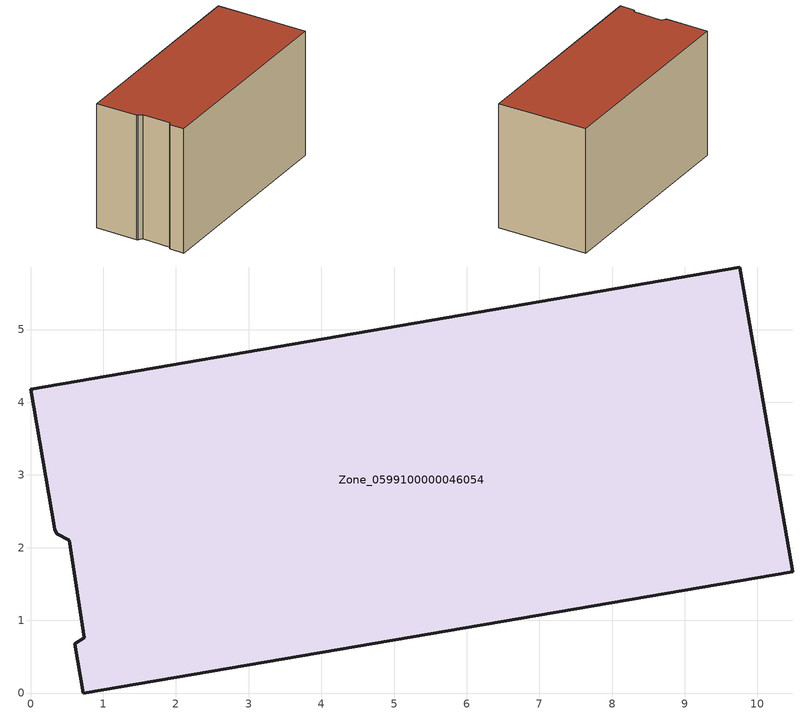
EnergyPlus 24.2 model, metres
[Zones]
Zone_0599100000046054
 floor ground (C_G): 0.73,0 0.61,0.68 0.74,0.76 0.53,2.1 0.36,2.19 0.34,2.25 0,4.18 9.76,5.86 10.49,1.67 z0
 wall outside (C_F): 0.73,0 10.49,1.67 9.76,5.86 0,4.18 0.34,2.25 0.36,2.19 0.53,2.1 0.74,0.76 0.61,0.68 0.73,0 z0:5.94
 roof outside (C_R): 0.61,0.68 0.73,0 10.49,1.67 9.76,5.86 0,4.18 0.34,2.25 0.36,2.19 0.53,2.1 0.74,0.76 z5.94
[BUILDING]
Pand.0599100000046054: North Axis=0; Terrain=City; Loads Convergence Tolerance Value=0.04; Temperature Convergence Tolerance Value=0.4; Solar Distribution=FullExterior; Maximum Number of Warmup Days=25; Minimum Number of Warmup Days=1
[Site:Location]
Rotterdam.The.Hague.AP_ZH_NLD Design_Conditions: Latitude=51.96; Longitude=4.45; Time Zone=1; Elevation=-4.5
[SITE:GROUNDTEMPERATURE:BUILDINGSURFACE]
18, 18, 18, 18, 18, 18, 18, 18, 18, 18, 18, 18
[MATERIAL] Thermal Absorptance=0.9; Solar Absorptance=0.7; Visible Absorptance=0.7
Name | Roughness | Thickness | Conductivity | Density | Specific Heat
G.TI.1946 | MediumSmooth | 0.15 | 1 | 540 | 1210
F.TI.1946 | Rough | 0.3 | 0.857143 | 1920 | 840
R.TI.1946 | MediumRough | 0.2 | 0.1 | 1500 | 1000
[CONSTRUCTION]
C_G: G.TI.1946
C_F: F.TI.1946
C_R: R.TI.1946
[ZONE]
Zone_0599100000046054: Type=1; Multiplier=1; Ceiling Height=Autocalculate; Volume=Autocalculate; Floor Area=autocalculate; Part of Total Floor Area=Yes
[ZONEINFILTRATION:DESIGNFLOWRATE]
Infil_Zone_0599100000046054: Zone or ZoneList or Space or SpaceList=Zone_0599100000046054; Schedule=AlwaysOn; Design Flow Rate Calculation Method=Flow/Area; Flow Rate per Floor Area=0.003; Constant Term Coefficient=1; Temperature Term Coefficient=0; Velocity Term Coefficient=0; Velocity Squared Term Coefficient=0
[HVACTEMPLATE:ZONE:IDEALLOADSAIRSYSTEM]
Zone_0599100000046054: Maximum Heating Supply Air Temperature=50; Minimum Cooling Supply Air Temperature=13; Maximum Heating Supply Air Humidity Ratio=0.0156; Minimum Cooling Supply Air Humidity Ratio=0.0077; Heating Limit=NoLimit; Cooling Limit=NoLimit; Dehumidification Control Type=ConstantSensibleHeatRatio; Cooling Sensible Heat Ratio=0.7; Dehumidification Setpoint=60; Humidification Control Type=None; Humidification Setpoint=30; Outdoor Air Method=None; Outdoor Air Flow Rate per Person=0.00944; Outdoor Air Flow Rate per Zone Floor Area=0; Outdoor Air Flow Rate per Zone=0; Demand Controlled Ventilation Type=None; Outdoor Air Economizer Type=NoEconomizer; Heat Recovery Type=None; Sensible Heat Recovery Effectiveness=0.7; Latent Heat Recovery Effectiveness=0.65
[ZONECONTROL:THERMOSTAT]
ThermostatControl_Zone_0599100000046054: Zone or ZoneList=Zone_0599100000046054; Control Type Schedule=DualSetpointControlType; Control 1=Thermostat_Zone_0599100000046054; Temperature Difference Between Cutout And Setpoint=0
[THERMOSTATSETPOINT:DUALSETPOINT]
Thermostat_Zone_0599100000046054: Heating Setpoint Temperature Schedule=HeatingSetpoint_Zone_0599100000046054; Cooling Setpoint Temperature Schedule=CoolingSetpoint_Zone_0599100000046054
[SCHEDULE:COMPACT]
HeatingSetpoint_Zone_0599100000046054: Through: 12/31, For: AllDays, Until: 24:00, 21
CoolingSetpoint_Zone_0599100000046054: Through: 12/31, For: AllDays, Until: 24:00, 24
DualSetpointControlType: Through: 12/31, For: AllDays, Until: 24:00, 4
AlwaysOn: Through: 12/31, For: AllDays, Until: 24:00, 1
